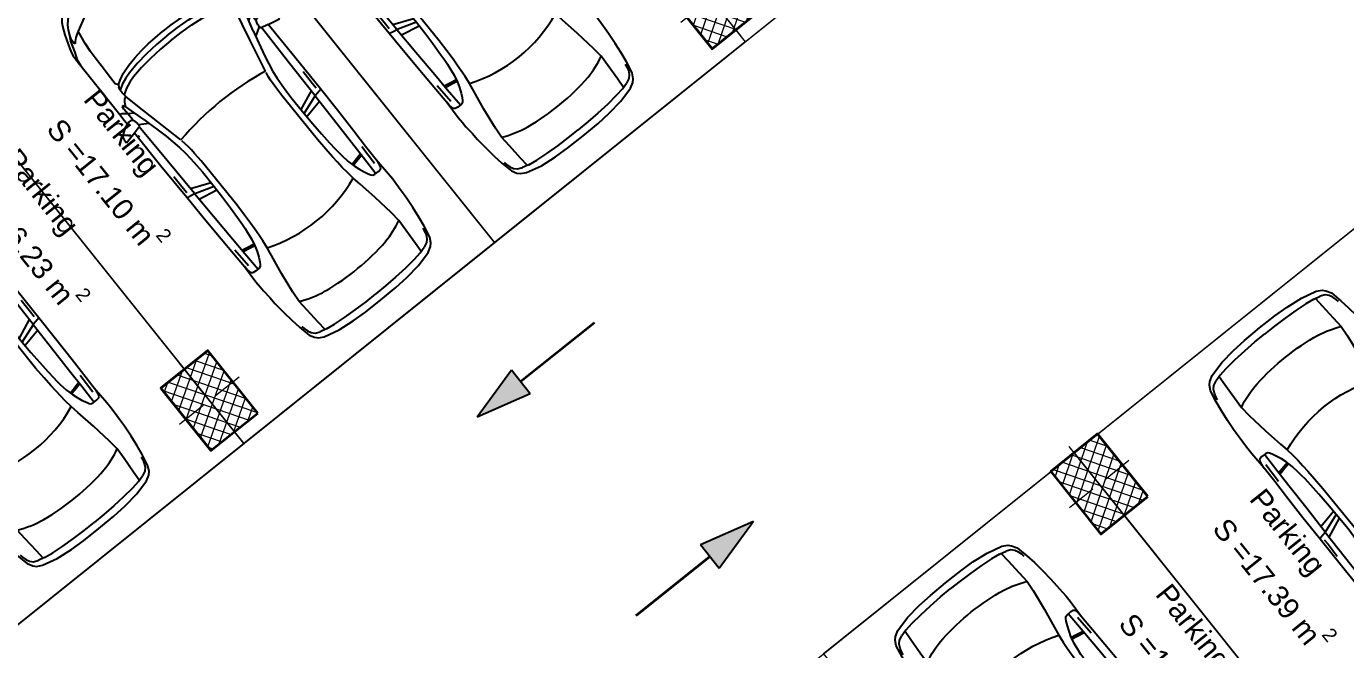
# Model space of a CAD drawing. Header units: metres. Extents: x 7511783 to 7512372, y 4692307 to 4692611.
# Drawn here: x 7511972.8 to 7511985.97, y 4692535.92 to 4692542.14 of the extents above; entities that cross this region are included whole.
import ezdxf

# ---------------------------------------------------------------- set-up
doc = ezdxf.new("R2010")
doc.units = ezdxf.units.M
doc.layers.get('0').update_dxf_attribs({"lineweight": 0})
for name, color, linetype, lineweight in [('A - Fill Zone_Pen_No__1', 7, 'Continuous', 0), ('A - Shtyllat', 7, 'Continuous', 0), ('A - Shtyllat_Pen_No__1', 7, 'Continuous', 0), ('A - Shtyllat_Pen_No__7', 7, 'Continuous', 0), ('A -Polyline', 7, 'Continuous', 0), ('A -Polyline_Pen_No__1', 7, 'Continuous', 0), ('Interior - Furniture _Pen_No__42', 8, 'Continuous', 0)]:
    doc.layers.add(name, color=color, linetype=linetype, lineweight=lineweight)
doc.layers.add('A -Polyline_Pen_No__48', color=7, linetype='Continuous', lineweight=0, true_color=0xa80f02)
doc.layers.add('A -Polyline_Pen_No__8', color=7, linetype='Continuous', lineweight=0, true_color=0xa80f02)
doc.styles.add('GENERATED_STYLE_1', font='arial.ttf')
pattern_1 = [(44.99999999999999, (0, 0), (-68.94290863686237, 68.94290863686243), []), (135.0000000000002, (0, 0), (68.94290863686219, 68.94290863686261), [])]

# ---------------------------------------------------------------- blocks, each defined once
blk = doc.blocks.new('Column_151', base_point=(47521.50363985638, -60750.55505320074))
at = {"layer": 'A - Shtyllat', "linetype": 'Continuous', "lineweight": 0, "true_color": 0x000000}
h = blk.add_hatch(dxfattribs=at)
h.set_pattern_fill('CONCRETE_BLOCK', color=18, style=0, pattern_type=2)
h.set_pattern_definition(pattern_1)
h.paths.add_polyline_path([(47901.80723552576, -61075.16123786293), (47726.64057034465, -60294.57386965273), (47141.200044187, -60425.94886853855), (47316.36670936811, -61206.53623674876)])
at = {"layer": 'A - Shtyllat_Pen_No__1', "color": 7, "linetype": 'Continuous', "lineweight": 13}
for p, q in [((47503.98697333827, -60672.49631637972), (47416.40364074771, -60282.20263227462)), ((47599.5623766774, -60733.03838668263), (47892.28263975622, -60667.35088723971)), ((47443.44490303536, -60768.07171971886), (47150.72463995653, -60833.75921916177)), ((47539.02030637449, -60828.61379002177), (47626.60363896505, -61218.90747412686))]:
    blk.add_line(p, q, dxfattribs=at)
blk.add_point((47521.50363985638, -60750.55505320074), dxfattribs=at)
at = {"layer": 'A - Shtyllat_Pen_No__7', "color": 7, "linetype": 'Continuous', "lineweight": 35, "flags": 128}
blk.add_lwpolyline([(47901.80723552576, -61075.16123786293), (47726.64057034465, -60294.57386965273), (47141.200044187, -60425.94886853855), (47316.36670936811, -61206.53623674876)], close=True, dxfattribs=at)
blk = doc.blocks.new('Column_154', base_point=(55135.23147582881, -65398.53391916794))
at = {"layer": 'A - Shtyllat', "linetype": 'Continuous', "lineweight": 0, "true_color": 0x000000}
h = blk.add_hatch(dxfattribs=at)
h.set_pattern_fill('CONCRETE_BLOCK', color=18, style=0, pattern_type=2)
h.set_pattern_definition(pattern_1)
h.paths.add_polyline_path([(55515.53507149819, -65723.14010383013), (55340.36840631708, -64942.55273561992), (54754.92788015943, -65073.92773450576), (54930.09454534054, -65854.51510271596)])
at = {"layer": 'A - Shtyllat_Pen_No__1', "color": 7, "linetype": 'Continuous', "lineweight": 13}
for p, q in [((55117.7148093107, -65320.47518234693), (55030.13147672014, -64930.18149824182)), ((55057.17273900779, -65416.05058568605), (54764.45247592896, -65481.73808512896)), ((55213.29021264983, -65381.01725264984), (55506.01047572866, -65315.32975320693)), ((55152.74814234692, -65476.59265598896), (55240.33147493748, -65866.88634009408))]:
    blk.add_line(p, q, dxfattribs=at)
blk.add_point((55135.23147582881, -65398.53391916794), dxfattribs=at)
at = {"layer": 'A - Shtyllat_Pen_No__7', "color": 7, "linetype": 'Continuous', "lineweight": 35, "flags": 128}
blk.add_lwpolyline([(55515.53507149819, -65723.14010383013), (55340.36840631708, -64942.55273561992), (54754.92788015943, -65073.92773450576), (54930.09454534054, -65854.51510271596)], close=True, dxfattribs=at)
blk = doc.blocks.new('Column_155', base_point=(53777.19034795381, -59346.75603761099))
at = {"layer": 'A - Shtyllat', "linetype": 'Continuous', "lineweight": 0, "true_color": 0x000000}
h = blk.add_hatch(dxfattribs=at)
h.set_pattern_fill('CONCRETE_BLOCK', color=18, style=0, pattern_type=2)
h.set_pattern_definition(pattern_1)
h.paths.add_polyline_path([(54157.49394362319, -59671.36222227317), (53982.32727844208, -58890.77485406297), (53396.88675228442, -59022.1498529488), (53572.05341746553, -59802.737221159)])
at = {"layer": 'A - Shtyllat_Pen_No__1', "color": 7, "linetype": 'Continuous', "lineweight": 13}
for p, q in [((53759.67368143569, -59268.69730078997), (53672.09034884514, -58878.40361668487)), ((53699.13161113278, -59364.2727041291), (53406.41134805396, -59429.96020357202)), ((53855.24908477483, -59329.23937109287), (54147.96934785365, -59263.55187164996)), ((53794.70701447192, -59424.81477443201), (53882.29034706247, -59815.10845853711))]:
    blk.add_line(p, q, dxfattribs=at)
blk.add_point((53777.19034795381, -59346.75603761099), dxfattribs=at)
at = {"layer": 'A - Shtyllat_Pen_No__7', "color": 7, "linetype": 'Continuous', "lineweight": 35, "flags": 128}
blk.add_lwpolyline([(54157.49394362319, -59671.36222227317), (53982.32727844208, -58890.77485406297), (53396.88675228442, -59022.1498529488), (53572.05341746553, -59802.737221159)], close=True, dxfattribs=at)
blk = doc.blocks.new('Car 05 22')
at = {"layer": 'Interior - Furniture _Pen_No__42', "color": 8, "linetype": 'Continuous', "lineweight": 25}
for p, q in [((1961.117547741, 983.2211582230001), (1928.938242309, 983.2211582230001)), ((1928.938242309, 983.2211582230001), (1957.843908175, 858.0544967500001)), ((1996.903176747, 974.9060932166), (1961.117547741, 983.2211582230001)), ((2026.89661068, 945.007687052), (1996.903176747, 974.9060932166)), ((2054.5732194, 897.577022836), (2026.89661068, 945.007687052)), ((-585.227090103, 801.027979058), (-706.3378894982, 775.7872218095)), ((-483.1389679684001, 817.2581826864), (-585.227090103, 801.027979058)), ((-372.3345973750002, 830.2299334650002), (-483.1389679684001, 817.2581826864)), ((-251.752794228, 841.0437339470001), (-372.3345973750002, 830.2299334650002)), ((-168.2198443133, 844.6061713611999), (-251.752794228, 841.0437339470001)), ((-78.35772569479998, 850.6357850930001), (-168.2198443133, 844.6061713611999)), ((-24.036324899, 852.2918850640001), (-78.35772569479998, 850.6357850930001)), ((40.3182760438, 852.333685063), (-24.036324899, 852.2918850640001)), ((230.8030912739, 845.5192631063), (40.3182760438, 852.333685063)), ((124.560977278, 791.396786131), (129.0398444, 820.468777931)), ((125.693926866, 743.8968737240001), (124.560977278, 791.396786131)), ((129.0398444, 820.468777931), (138.8862428820001, 832.3883788069999)), ((138.8862428820001, 832.3883788069999), (165.168377873, 840.2758852750001)), ((165.168377873, 840.2758852750001), (194.733578306, 844.324685204)), ((194.733578306, 844.324685204), (230.803091274, 845.519263106)), ((210.873013229, 809.231738788), (418.0703055720001, 816.1926024380002)), ((400.0158099590001, 847.5968063790001), (230.8030912739, 845.5192631063)), ((590.7241636140001, 851.6786068920002), (400.0158099590001, 847.5968063790001)), ((856.5325990199999, 856.1697074550001), (590.7241636140001, 851.6786068920002)), ((1129.8609284, 858.5331077519999), (856.5325990199999, 856.1697074550001)), ((1115.14443198, 808.9482015290001), (1108.59023357, 773.98329714)), ((1119.51383092, 833.267204581), (1115.14443198, 808.9482015290001)), ((1120.16623076, 836.3248049650001), (1119.51383092, 833.267204581)), ((1120.69723063, 838.160005195), (1120.16623076, 836.3248049650001)), ((1129.8609284, 858.5331077519999), (1120.69723063, 838.160005195)), ((1536.1071561, 860.3802508980001), (1129.8609284, 858.5331077519999)), ((1162.63563846, 830.4777734580001), (1220.13025657, 829.0713745190002)), ((1220.13025657, 829.0713745190002), (1369.65750367, 831.4890726950001)), ((1957.843908175, 858.0544967500001), (1536.1071561, 860.3802508980001)), ((1957.84390817, 858.0544967500001), (1977.22141076, 777.427813481)), ((2044.48611622, 783.069509224), (2063.35562216, 792.2740022800001)), ((2067.91700908, 857.6794056350002), (2054.5732194, 897.577022836)), ((2063.35562216, 792.2740022800001), (2070.42572439, 799.8521965630001)), ((2068.68333559, 787.696981005), (2065.39356605, 794.4584027669999)), ((2119.91703998, 857.4374531180001), (2067.91700908, 857.6794056350002)), ((2075.28112592, 835.6608695470001), (2067.91700908, 857.6794056350002)), ((2068.68333559, 787.696981005), (2148.02030692, 790.4828861469999)), ((2070.42572439, 799.8521965630001), (2075.2191259, 809.398389361)), ((2075.2191259, 809.398389361), (2075.28112592, 835.6608695470001)), ((2106.51930118, 732.1586113790001), (2148.02030692, 790.4828861469999)), ((2193.165590015, 856.4504063259001), (2119.91703998, 857.4374531180001)), ((2148.02030692, 790.4828861469999), (2166.81146925, 813.8145374840001)), ((2148.02030692, 790.4828861469999), (2205.61920777, 792.204186117)), ((2166.81146925, 813.8145374840001), (2182.27381684, 834.0818412380002)), ((2182.27381684, 834.0818412380002), (2193.16559002, 856.4504063260001)), ((2808.01466132, 852.5547640039999), (2193.165590015, 856.4504063259001)), ((2205.61920777, 792.204186117), (2227.21980808, 791.0038861380001)), ((2227.21980808, 791.0038861380001), (2232.61990816, 790.0299861550001)), ((2232.61990816, 790.0299861550001), (2237.93539134, 787.287122525)), ((2855.7113639, 852.6327640009999), (2808.01466132, 852.5547640039999)), ((2808.01466132, 852.5547640039999), (2876.86636504, 843.3172643940001)), ((2891.44016583, 852.528764005), (2855.7113639, 852.6327640009999)), ((2876.86636504, 843.3172643940001), (2954.16376923, 813.731165643)), ((2922.51356751, 852.0343640259999), (2891.44016583, 852.528764005)), ((2904.11849592, 832.8863289209999), (2905.06820589, 832.837990116)), ((2945.17226874, 849.4061641369999), (2922.51356751, 852.0343640259999)), ((2989.61447115, 839.6482645490003), (2945.17226874, 849.4061641369999)), ((2954.16376923, 813.731165643), (3075.78877375, 774.6896785450001)), ((3013.55027244, 833.064864827), (2989.61447115, 839.6482645490003)), ((3154.26138006, 782.5577669589999), (3013.55027244, 833.064864827)), ((-815.0478655078001, 667.7598955197003), (-855.0523550635, 511.0116477078998)), ((-784.8200333720001, 721.8124613509999), (-815.0478655078001, 667.7598955197003)), ((-757.6903274910002, 747.022066986), (-784.8200333720001, 721.8124613509999)), ((-768.27197925, 602.2788720830002), (-750.5770825730001, 669.7773949330001)), ((-706.3378894982, 775.7872218095), (-757.6903274910002, 747.022066986)), ((-729.425104913, 716.3992494200002), (-750.5770825730001, 669.7773949330001)), ((-701.0941271610001, 743.2591195180001), (-729.425104913, 716.3992494200002)), ((-664.8727541800001, 760.961322365), (-701.0941271610001, 743.2591195180001)), ((-626.571782751, 772.4860242179999), (-664.8727541800001, 760.961322365)), ((-594.8871138119998, 778.489558035), (-626.571782751, 772.4860242179999)), ((327.3887276080001, 761.9208956260001), (125.394377448, 756.455747737)), ((132.4291391170001, 722.8048827370001), (125.693926866, 743.8968737240001)), ((146.670770152, 710.6062742990001), (132.4291391170001, 722.8048827370001)), ((171.252864179, 696.6287725440002), (146.670770152, 710.6062742990001)), ((212.566754139, 676.5412700230003), (171.252864179, 696.6287725440002)), ((266.3151410770001, 654.566867265), (212.566754139, 676.5412700230003)), ((521.950780327, 764.672895972), (327.3887276080001, 761.9208956260001)), ((339.1227247570001, 683.1192857359999), (329.5580559370001, 633.867334886)), ((355.2943663540001, 762.315609428), (339.1227247570001, 683.1192857359999)), ((357.2289958010001, 683.375391506), (346.76505809, 629.492778784)), ((373.4006373970001, 762.571715197), (357.2289958010001, 683.375391506)), ((813.6270094460001, 769.327996556), (521.950780327, 764.672895972)), ((1108.59023357, 773.98329714), (813.6270094460001, 769.327996556)), ((1036.25651944, 772.8416796290002), (996.5002997029999, 578.7916468290002)), ((1041.96657906, 578.0240872360001), (1107.56627095, 773.967136299)), ((1173.32542975, 774.8950612010001), (1090.33970038, 577.8925306800002)), ((1108.59023357, 773.98329714), (1537.61805657, 780.0259473990001)), ((1537.61805657, 780.0256115210001), (1974.99295641, 786.0764425990001)), ((2000.39650233, 701.5917706940002), (1730.35620914, 633.8338533080002)), ((1939.15395607, 686.22492547), (1995.917261, 777.427813481)), ((1952.84760406, 621.338789111), (2122.04550654, 659.9572884350001)), ((1977.22141076, 777.427813481), (2019.59119012, 777.427813481)), ((2000.39650233, 701.5917706940002), (2213.53100788, 762.9814866290001)), ((2019.59119012, 777.427813481), (2044.48611622, 783.069509224)), ((2122.04550654, 659.9572884350001), (2293.79610906, 697.650987774)), ((2226.59190807, 769.8777067159999), (2213.53100788, 762.9814866290001)), ((2213.53100788, 762.9814866290001), (2238.34670825, 752.240186817)), ((2234.36910819, 773.9630864369999), (2226.59190807, 769.8828865080001)), ((2238.46067648, 776.864360243), (2234.36910819, 773.9630864369999)), ((2240.81890828, 784.0391862600001), (2237.93539134, 787.287122525)), ((2238.34670825, 752.240186817), (2258.53170854, 739.7174870370001)), ((2238.46067648, 776.864360243), (2240.85090828, 780.520986322)), ((2240.85090828, 780.520986322), (2240.81890828, 784.0391862600001)), ((2258.53170854, 739.7174870370001), (2269.0398087, 731.086787188)), ((2269.0398087, 731.086787188), (2278.83550884, 721.9650873480001)), ((2278.83550884, 721.9650873480001), (2293.79610906, 697.650987774)), ((2293.79610906, 697.650987774), (2317.1870094, 700.7385877199999)), ((2293.79610906, 697.6386630720001), (2293.79610906, 697.650987774)), ((2317.1870094, 700.7385877199999), (2345.74280982, 702.7498876850002)), ((2355.13419975, 639.912801441), (2317.1870094, 700.7385877199999)), ((2345.74280982, 702.7498876850002), (2378.92931031, 702.0184876970001)), ((2410.10490185, 649.1086815510001), (2378.92931031, 702.0184876970001)), ((2378.92931031, 702.0184876970001), (2410.57231077, 694.202887834)), ((2410.57231077, 694.202887834), (2410.58631694, 694.1782473540002)), ((2428.73881104, 681.706188053), (2410.57231077, 694.202887834)), ((2428.73881104, 681.706188053), (2457.25830016, 700.0355353230001)), ((2428.77597173, 681.7007453250001), (2428.73881104, 681.706188053)), ((2428.77597173, 681.7007453250001), (2456.66545813, 639.8418234830003)), ((2457.25830016, 700.0355353230001), (2535.4819126, 697.9905877680001)), ((2535.4226126, 697.9916562040003), (2673.21491462, 695.5089878119999)), ((2535.46586986, 697.9894090810001), (2535.4819126, 697.988971943)), ((2673.21491462, 695.5089878119999), (2787.200816290001, 691.4809878819999)), ((2787.200816290001, 691.4809878819999), (2868.41581748, 687.223087957)), ((2868.39588233, 687.2248867100001), (2959.72331881, 678.984388101)), ((2959.72331881, 678.984388101), (2868.41581748, 687.1969879569999)), ((2959.72331881, 678.984388101), (3047.2313201, 666.2002883250001)), ((3022.47491973, 758.305686711), (3023.66221975, 762.4851866380001)), ((3024.49924208, 753.7186598590001), (3022.47491973, 758.305686711)), ((3023.66221975, 762.4851866380001), (3034.64521991, 765.0503865930001)), ((3037.91041996, 743.452886971), (3024.49924208, 753.7186598590001)), ((3034.64521991, 765.0503865930001), (3046.93432009, 763.817386614)), ((3050.61522015, 730.6688871950001), (3037.91041996, 743.452886971)), ((3046.93432009, 763.817386614), (3060.9451203, 762.9292866300001)), ((3047.20992906, 666.2041971140002), (3100.00912087, 656.556188494)), ((3064.50712035, 714.6457874760001), (3050.61522015, 730.6688871950001)), ((3060.9451203, 762.9292866300001), (3089.85712072, 757.3861867269999)), ((3076.97452053, 697.807687771), (3064.50712035, 714.6457874760001)), ((3100.48402088, 763.1120866269999), (3075.78877375, 774.6896785450001)), ((3100.00912087, 656.556188494), (3076.97452053, 697.807687771)), ((3089.85712072, 757.3861867269999), (3108.43932099, 751.4304868319999)), ((3114.13862108, 753.311186799), (3100.48402088, 763.1120866269999)), ((3108.43932099, 751.4304868319999), (3122.8656212, 746.435986919)), ((3122.8656212, 746.435986919), (3114.13862108, 753.311186799)), ((3170.0706946, 726.5554905960001), (3122.8656212, 746.435986919)), ((3235.883818752, 747.6101556219), (3154.26138006, 782.5577669589999)), ((3211.69204952, 701.0151137130001), (3170.0706946, 726.5554905960001)), ((3254.25934432, 663.1775183300001), (3211.69204952, 701.0151137130001)), ((3269.07948628, 728.3294692490001), (3235.883818752, 747.6101556219)), ((3301.86726379, 602.8090087200001), (3254.25934432, 663.1775183300001)), ((3298.56678787, 705.6390702070001), (3269.07948628, 728.3294692490001)), ((3337.33388997, 663.380671991), (3298.56678787, 705.6390702070001)), ((3374.49419199, 603.583974516), (3337.33388997, 663.380671991)), ((-768.27197925, 602.2788720830002), (-782.764796709, 510.0106247469999)), ((-764.3441764490001, 617.261773195), (-665.7281459970001, 623.9546285630003)), ((-665.7281459970001, 623.9546285630003), (-500.877431885, 634.180288886)), ((-500.877431885, 634.180288886), (-383.0238853850001, 641.9613403830001)), ((-383.0238853850001, 641.9613403830001), (-274.2208861730001, 631.3184000780001)), ((-274.2208861730001, 631.3184000780001), (-56.40485420300001, 600.536895199)), ((-56.40485420300001, 600.536895199), (145.941775497, 566.5900898169999)), ((145.941775497, 566.5900898169999), (233.261172115, 552.312592089)), ((233.261172115, 552.312592089), (315.3092800730001, 541.359190513)), ((319.490328155, 636.426864989), (266.3151410770001, 654.566867265)), ((315.2936019620001, 541.3606176840001), (384.2945810830001, 535.0794906230002)), ((392.7088835140001, 617.8124267930001), (319.490328155, 636.426864989)), ((384.2815104790001, 535.0803623180001), (454.174320738, 530.4191213629999)), ((474.8166917820001, 607.105387857), (392.7088835140001, 617.8124267930001)), ((454.170282107, 530.4193907049998), (526.242583163, 526.2868907769998)), ((521.3449804749999, 601.6186871690002), (474.8166917820001, 607.105387857)), ((569.993568652, 596.838186569), (521.3449804749999, 601.6186871690002)), ((652.59274858, 590.9845858339999), (569.993568652, 596.838186569)), ((772.8388193580001, 584.9903850819999), (652.59274858, 590.9845858339999)), ((907.266686691, 580.298084493), (772.8388193580001, 584.9903850819999)), ((1041.96657906, 578.0240872360001), (907.266686691, 580.298084493)), ((1227.79815085, 577.518695794), (1041.96657906, 578.0240872360001)), ((1316.09897866, 580.475793563), (1227.79815085, 577.518695794)), ((1403.02450604, 584.4121905939999), (1316.09897866, 580.475793563)), ((1483.8761315, 590.1361862749999), (1403.02450604, 584.4121905939999)), ((1466.62639694, 524.029990817), (1510.87647584, 527.594696836)), ((1562.00595611, 600.5964783840001), (1483.8761315, 590.1361862749999)), ((1510.85529759, 527.5929907539999), (1554.25309822, 533.0576906580002)), ((1554.25309822, 533.0576906580002), (1596.82961355, 540.969674969)), ((1730.35620914, 633.8338533080002), (1562.00595611, 600.5964783840001)), ((1597.28918852, 541.1774857889999), (1596.65116701, 540.8889849259999)), ((1610.72419049, 544.0665862469999), (1779.61280153, 581.7538898049999)), ((1779.61280153, 581.7538898049999), (1952.84760406, 621.338789111)), ((2379.77420337, 575.387091212), (2355.13301598, 639.9159014410001)), ((2397.33410595, 514.2584815219999), (2379.77250853, 575.3929912130001)), ((2436.02871163, 583.2244924540001), (2410.10490185, 649.1086815510001)), ((2453.63941421, 521.616582688), (2436.02871163, 583.2244924540001)), ((2456.66545813, 639.8418234830003), (2487.23639187, 574.2621729599999)), ((2487.23639187, 574.2621729599999), (2491.79934275, 562.0052962960002)), ((2491.79994982, 562.0052962960002), (2517.90263133, 477.034766618)), ((3152.92075342, 553.873393456), (3100.00912087, 656.556188494)), ((3189.62073735, 475.569766106), (3152.92075342, 553.873393456)), ((3301.86726379, 602.8090087200001), (3346.01551313, 501.42179807)), ((3418.40079436, 512.743978351), (3374.49419199, 603.583974516)), ((-855.0523550635, 511.0116477078998), (-874.6778528530002, 344.9579771100001)), ((-782.7621654889999, 510.0273763590001), (-794.5333543099999, 390.6265818930001)), ((526.2331313149999, 526.287307384), (627.7018846490002, 521.814890855)), ((627.6985462070002, 521.8149872519999), (756.75876515, 518.0884218199999)), ((756.75876515, 518.0884218199999), (1322.62824821, 518.052230308)), ((1322.62824821, 518.052230308), (1420.49779626, 521.6528908580001)), ((1420.49066257, 521.652523245), (1466.64156934, 524.030772681)), ((2419.31580918, 395.73626267), (2397.33316008, 514.2635815229999)), ((2433.73206705, 266.091642182), (2419.31580918, 395.73626267)), ((2477.61661773, 401.0764635800001), (2453.63941421, 521.616582688)), ((2493.88922012, 269.050242651), (2477.61661773, 401.0764635800001)), ((2517.90263133, 477.034766618), (2537.54372273, 384.081034151)), ((3199.39883308, 466.7584630290001), (3189.62073735, 475.569766106)), ((3220.69886845, 454.3885401880001), (3199.39883308, 466.7584630290001)), ((3256.10680826, 439.241753418), (3220.67662376, 454.401458713)), ((3288.39019413, 425.101248479), (3256.10680826, 439.241753418)), ((3319.36158057, 408.4128426500001), (3288.39019413, 425.101248479)), ((3353.46269085, 384.251283776), (3319.36158057, 408.4128426500001)), ((3346.01551313, 501.42179807), (3374.29746586, 419.557472908)), ((3391.09039087, 344.247647689), (3374.29746586, 419.557472908)), ((3457.47689648, 393.098483403), (3418.40079436, 512.743978351)), ((-874.6778528530002, 344.9579771100001), (-882.9440546450002, 194.680643518)), ((-794.5333543099999, 390.6265818930001), (-802.432846809, 258.715288008)), ((2441.61713002, 131.955220918), (2433.73181129, 266.093942182)), ((2503.10292147, 133.173421111), (2493.88922012, 269.050242651)), ((2537.54372273, 384.081034151), (2551.45611664, 285.6281997640001)), ((2551.45611664, 285.6281997640001), (2559.71041303, 193.693567653)), ((3321.23357975, 370.497229407), (3320.99727986, 362.132926485)), ((3320.99727986, 362.132926485), (3338.31527228, 276.8564967000001)), ((3324.65427826, 377.297531782), (3321.23357975, 370.497229407)), ((3328.30797666, 379.591332583), (3324.65427826, 377.297531782)), ((3338.46837221, 379.452332535), (3328.30797666, 379.591332583)), ((3338.31527228, 276.8564967000001), (3351.88296634, 172.661960307)), ((3363.6407612, 357.8117249760001), (3338.46837221, 379.452332535)), ((3377.18239213, 359.973484801), (3353.46269085, 384.251283776)), ((3396.66521323, 315.8049103040001), (3363.6407612, 357.8117249760001)), ((3391.09039087, 344.247647689), (3377.18239213, 359.973484801)), ((3408.0703938, 289.3779877820002), (3396.66521323, 315.8049103040001)), ((3408.0703938, 289.3779877820002), (3413.77629411, 267.259988716)), ((3413.77548775, 267.2641933500001), (3418.45445829, 242.866384828)), ((3468.34279707, 330.9338860280001), (3457.47689648, 393.098483403)), ((3474.4914974, 263.721088865), (3468.34279707, 330.9338860280001)), ((3478.33319761, 199.9171915590001), (3474.4914974, 263.721088865)), ((-882.9440546450002, 194.680643518), (-885.376707689, 0)), ((-802.432846809, 258.715288008), (-806.813142649, 124.936494209)), ((2444.0197128, -0.02730000432770001), (2441.61701245, 131.957220918)), ((2506.01959488, -3.859767548100002e-13), (2503.10292147, 133.173421111)), ((2559.71041303, 193.693567653), (2564.38081099, 101.185635342)), ((3351.88296634, 172.661960307), (3358.34376351, 75.87012649980001)), ((3418.45219437, 242.878189745), (3424.04489467, 200.723791525)), ((3424.04489467, 200.723791525), (3427.72848251, 152.023715234)), ((3432.36383112, 39.98011396419999), (3427.72848251, 152.023715234)), ((3479.35651311, 164.9481933352), (3478.33319761, 199.9171915590001)), ((3489.51959821, 164.9481933352), (3479.35651311, 164.9481933352)), ((3489.51959821, -164.9481933352), (3489.51959821, 164.9481933352)), ((-885.376707689, 0), (-882.9440546450002, -194.680643518)), ((-806.813142649, 124.936494209), (-808.0470753050001, 0)), ((-806.813142649, -124.936494209), (-808.0470753050001, 1.476718538480001e-13)), ((2444.0197128, 0.02730000432710001), (2441.61701245, -131.957220918)), ((2564.38081099, 101.185635342), (2566.01761027, -0.006100002130650002)), ((2564.38081099, -101.185635342), (2566.01761027, 0.006100002129970001)), ((3353.95786543, 27.8932505984), (3358.34376351, 75.87012649980001)), ((3353.95786543, 27.8932505984), (3353.95786543, -0.7649002671629999)), ((3353.95786543, -27.8932505984), (3353.95786543, 0.7649002671619999)), ((3370.89075802, 11.7411041009), (3370.32315827, -0.7649002671629999)), ((3370.89075802, -11.7411041009), (3370.32315827, 0.7649002671619999)), ((3372.49235732, 23.6550082622), (3370.89075802, 11.7411041009)), ((3376.26728506, 38.993950924), (3372.49235732, 23.6550082622)), ((3381.98685317, 46.5714162664), (3376.26728506, 38.993950924)), ((3386.21005132, 48.3522168884), (3381.98685317, 46.5714162664)), ((3386.21005132, 48.3522168884), (3394.28954778, 48.3522168884)), ((3398.51284593, 46.5714162664), (3394.28954778, 48.3522168884)), ((3404.23226311, 38.99375151340001), (3398.51284593, 46.5714162664)), ((3404.23226311, 38.99375151340001), (3408.00714178, 23.6550082622)), ((3408.00714178, 23.6550082622), (3409.76654101, 8.055102813469999)), ((3409.76654101, 8.055102813469999), (3409.76654101, -4.961309141290002e-13)), ((3431.76949509, 57.3729975776), (3431.76949509, 56.7710829698)), ((3432.04453126, -0.0109000038072), (3432.36383112, 39.98011396419999)), ((3432.04453126, 0.0109000038063), (3432.36383112, -39.98011396419999)), ((-802.432846809, -258.715288008), (-806.813142649, -124.936494209)), ((2506.01959488, -2.780368116010001e-13), (2503.10292147, -133.173421111)), ((2559.71041303, -193.693567653), (2564.38081099, -101.185635342)), ((3351.88296634, -172.661960307), (3358.34376351, -75.87012649980001)), ((3353.95786543, -27.8932505984), (3358.34376351, -75.87012649980001)), ((3372.49235732, -23.6550082622), (3370.89075802, -11.7411041009)), ((3376.26728506, -38.993950924), (3372.49235732, -23.6550082622)), ((3381.98685317, -46.5714162664), (3376.26728506, -38.993950924)), ((3386.21005132, -48.3522168884), (3381.98685317, -46.5714162664)), ((3386.21005132, -48.3522168884), (3394.28954778, -48.3522168884)), ((3398.51284593, -46.5714162664), (3394.28954778, -48.3522168884)), ((3404.23226311, -38.99375151340001), (3398.51284593, -46.5714162664)), ((3404.23226311, -38.99375151340001), (3408.00714178, -23.6550082622)), ((3408.00714178, -23.6550082622), (3409.76654101, -8.055102813469999)), ((3409.76654101, -8.055102813469999), (3409.76654101, -3.892295027780001e-13)), ((3432.36383112, -39.98011396419999), (3427.72848251, -152.023715234)), ((3431.76949509, -57.3729975776), (3431.76949509, -56.7710829698)), ((-882.9440546450002, -194.680643518), (-874.6778528530002, -344.9579771100001)), ((-794.5333543099999, -390.6265818930001), (-802.432846809, -258.715288008)), ((2441.61713002, -131.955220918), (2433.73181129, -266.093942182)), ((2503.10292147, -133.173421111), (2493.88922012, -269.050242651)), ((2551.45611664, -285.6281997640001), (2559.71041303, -193.693567653)), ((3338.31527228, -276.8564967000001), (3351.88296634, -172.661960307)), ((3413.77548775, -267.2641933500001), (3418.45445829, -242.866384828)), ((3418.45219437, -242.878189745), (3424.04489467, -200.723791525)), ((3424.04489467, -200.723791525), (3427.72848251, -152.023715234)), ((3474.4914974, -263.721088865), (3478.33319761, -199.9171915590001)), ((3478.33319761, -199.9171915590001), (3479.35651311, -164.9481933352)), ((3479.35651311, -164.9481933352), (3489.51959821, -164.9481933352)), ((-874.6778528530002, -344.9579771100001), (-855.0523550635, -511.0116477078998)), ((-782.7621654889999, -510.0273763590001), (-794.5333543099999, -390.6265818930001)), ((2433.73206705, -266.091642182), (2419.31580918, -395.73626267)), ((2493.88922012, -269.050242651), (2477.61661773, -401.0764635800001)), ((2517.90263133, -477.034766618), (2537.54372273, -384.081034151)), ((2537.54372273, -384.081034151), (2551.45611664, -285.6281997640001)), ((3353.46269085, -384.251283776), (3319.36158057, -408.4128426500001)), ((3320.99727986, -362.132926485), (3338.31527228, -276.8564967000001)), ((3321.23357975, -370.497229407), (3320.99727986, -362.132926485)), ((3324.65427826, -377.297531782), (3321.23357975, -370.497229407)), ((3328.30797666, -379.591332583), (3324.65427826, -377.297531782)), ((3338.46837221, -379.452332535), (3328.30797666, -379.591332583)), ((3363.6407612, -357.8117249760001), (3338.46837221, -379.452332535)), ((3377.18239213, -359.973484801), (3353.46269085, -384.251283776)), ((3396.66521323, -315.8049103040001), (3363.6407612, -357.8117249760001)), ((3391.09039087, -344.247647689), (3374.29746586, -419.557472908)), ((3391.09039087, -344.247647689), (3377.18239213, -359.973484801)), ((3408.0703938, -289.3779877820002), (3396.66521323, -315.8049103040001)), ((3408.0703938, -289.3779877820002), (3413.77629411, -267.259988716)), ((3418.40079436, -512.743978351), (3457.47689648, -393.098483403)), ((3457.47689648, -393.098483403), (3468.34279707, -330.9338860280001)), ((3468.34279707, -330.9338860280001), (3474.4914974, -263.721088865)), ((-855.0523550635, -511.0116477078998), (-815.0478655078001, -667.7598955197003)), ((-768.27197925, -602.2788720830002), (-782.764796709, -510.0106247469999)), ((454.170282107, -530.4193907049998), (526.242583163, -526.2868907769998)), ((526.2331313149999, -526.287307384), (627.7018846490002, -521.814890855)), ((627.6985462070002, -521.8149872519999), (756.75876515, -518.0884218199999)), ((756.75876515, -518.0884218199999), (1322.62824821, -518.052230308)), ((1322.62824821, -518.052230308), (1420.49779626, -521.6528908580001)), ((1420.49066257, -521.652523245), (1466.64156934, -524.030772681)), ((1466.62639694, -524.029990817), (1510.87647584, -527.594696836)), ((2397.33410595, -514.2584815219999), (2379.77250853, -575.3929912130001)), ((2419.31580918, -395.73626267), (2397.33316008, -514.2635815229999)), ((2453.63941421, -521.616582688), (2436.02871163, -583.2244924540001)), ((2477.61661773, -401.0764635800001), (2453.63941421, -521.616582688)), ((2491.79994982, -562.0052962960002), (2517.90263133, -477.034766618)), ((3189.62073735, -475.569766106), (3152.92075342, -553.873393456)), ((3199.39883308, -466.7584630290001), (3189.62073735, -475.569766106)), ((3220.69886845, -454.3885401880001), (3199.39883308, -466.7584630290001)), ((3256.10680826, -439.241753418), (3220.67662376, -454.401458713)), ((3288.39019413, -425.101248479), (3256.10680826, -439.241753418)), ((3319.36158057, -408.4128426500001), (3288.39019413, -425.101248479)), ((3301.86726379, -602.8090087200001), (3346.01551313, -501.42179807)), ((3346.01551313, -501.42179807), (3374.29746586, -419.557472908)), ((3374.49419199, -603.583974516), (3418.40079436, -512.743978351)), ((-768.27197925, -602.2788720830002), (-750.5770825730001, -669.7773949330001)), ((-764.3441764490001, -617.261773195), (-665.7281459970001, -623.9546285630003)), ((-665.7281459970001, -623.9546285630003), (-500.877431885, -634.180288886)), ((-500.877431885, -634.180288886), (-383.0238853850001, -641.9613403830001)), ((-383.0238853850001, -641.9613403830001), (-274.2208861730001, -631.3184000780001)), ((-274.2208861730001, -631.3184000780001), (-56.40485420300001, -600.536895199)), ((-56.40485420300001, -600.536895199), (145.941775497, -566.5900898169999)), ((145.941775497, -566.5900898169999), (233.261172115, -552.312592089)), ((266.3151410770001, -654.566867265), (212.566754139, -676.5412700230003)), ((233.261172115, -552.312592089), (315.3092800730001, -541.359190513)), ((319.490328155, -636.426864989), (266.3151410770001, -654.566867265)), ((315.2936019620001, -541.3606176840001), (384.2945810830001, -535.0794906230002)), ((392.7088835140001, -617.8124267930001), (319.490328155, -636.426864989)), ((339.1227247570001, -683.1192857359999), (329.5580559370001, -633.867334886)), ((357.2289958010001, -683.375391506), (346.76505809, -629.492778784)), ((384.2815104790001, -535.0803623180001), (454.174320738, -530.4191213629999)), ((474.8166917820001, -607.105387857), (392.7088835140001, -617.8124267930001)), ((521.3449804749999, -601.6186871690002), (474.8166917820001, -607.105387857)), ((569.993568652, -596.838186569), (521.3449804749999, -601.6186871690002)), ((652.59274858, -590.9845858339999), (569.993568652, -596.838186569)), ((772.8388193580001, -584.9903850819999), (652.59274858, -590.9845858339999)), ((907.266686691, -580.298084493), (772.8388193580001, -584.9903850819999)), ((1041.96657906, -578.0240872360001), (907.266686691, -580.298084493)), ((1036.25651944, -772.8416796290002), (996.5002997029999, -578.7916468290002)), ((1227.79815085, -577.518695794), (1041.96657906, -578.0240872360001)), ((1041.96657906, -578.0240872360001), (1107.56627095, -773.967136299)), ((1173.32542975, -774.8950612010001), (1090.33970038, -577.8925306800002)), ((1316.09897866, -580.475793563), (1227.79815085, -577.518695794)), ((1403.02450604, -584.4121905939999), (1316.09897866, -580.475793563)), ((1483.8761315, -590.1361862749999), (1403.02450604, -584.4121905939999)), ((1562.00595611, -600.5964783840001), (1483.8761315, -590.1361862749999)), ((1510.85529759, -527.5929907539999), (1554.25309822, -533.0576906580002)), ((1554.25309822, -533.0576906580002), (1596.82961355, -540.969674969)), ((1730.35620914, -633.8338533080002), (1562.00595611, -600.5964783840001)), ((1597.28918852, -541.1774857889999), (1596.65116701, -540.8889849259999)), ((1610.72419049, -544.0665862469999), (1779.61280153, -581.7538898049999)), ((2000.39650233, -701.5917706940002), (1730.35620914, -633.8338533080002)), ((1779.61280153, -581.7538898049999), (1952.84760406, -621.338789111)), ((1952.84760406, -621.338789111), (2122.04550654, -659.9572884350001)), ((2355.13419975, -639.912801441), (2317.1870094, -700.7385877199999)), ((2379.77420337, -575.387091212), (2355.13301598, -639.9159014410001)), ((2410.10490185, -649.1086815510001), (2378.92931031, -702.0184876970001)), ((2436.02871163, -583.2244924540001), (2410.10490185, -649.1086815510001)), ((2428.77597173, -681.7007453250001), (2456.66545813, -639.8418234830003)), ((2456.66545813, -639.8418234830003), (2487.23639187, -574.2621729599999)), ((2487.23639187, -574.2621729599999), (2491.79934275, -562.0052962960002)), ((3047.20992906, -666.2041971140002), (3100.00912087, -656.556188494)), ((3100.00912087, -656.556188494), (3076.97452053, -697.807687771)), ((3152.92075342, -553.873393456), (3100.00912087, -656.556188494)), ((3301.86726379, -602.8090087200001), (3254.25934432, -663.1775183300001)), ((3337.33388997, -663.380671991), (3374.49419199, -603.583974516)), ((-815.0478655078001, -667.7598955197003), (-784.8200333720001, -721.8124613509999)), ((-784.8200333720001, -721.8124613509999), (-757.6903274910002, -747.022066986)), ((-757.6903274910002, -747.022066986), (-706.3378894982, -775.7872218095)), ((-729.425104913, -716.3992494200002), (-750.5770825730001, -669.7773949330001)), ((-701.0941271610001, -743.2591195180001), (-729.425104913, -716.3992494200002)), ((-706.3378894982, -775.7872218095), (-585.227090103, -801.027979058)), ((-664.8727541800001, -760.961322365), (-701.0941271610001, -743.2591195180001)), ((-626.571782751, -772.4860242179999), (-664.8727541800001, -760.961322365)), ((-594.8871138119998, -778.489558035), (-626.571782751, -772.4860242179999)), ((125.693926866, -743.8968737240001), (124.560977278, -791.396786131)), ((327.3887276080001, -761.9208956260001), (125.394377448, -756.455747737)), ((132.4291391170001, -722.8048827370001), (125.693926866, -743.8968737240001)), ((146.670770152, -710.6062742990001), (132.4291391170001, -722.8048827370001)), ((171.252864179, -696.6287725440002), (146.670770152, -710.6062742990001)), ((212.566754139, -676.5412700230003), (171.252864179, -696.6287725440002)), ((521.950780327, -764.672895972), (327.3887276080001, -761.9208956260001)), ((355.2943663540001, -762.315609428), (339.1227247570001, -683.1192857359999)), ((373.4006373970001, -762.571715197), (357.2289958010001, -683.375391506)), ((813.6270094460001, -769.327996556), (521.950780327, -764.672895972)), ((1108.59023357, -773.98329714), (813.6270094460001, -769.327996556)), ((1108.59023357, -773.98329714), (1537.61805657, -780.0259473990001)), ((1115.14443198, -808.9482015290001), (1108.59023357, -773.98329714)), ((1537.61805657, -780.0256115210001), (1974.99295641, -786.0764425990001)), ((1939.15395607, -686.22492547), (1995.917261, -777.427813481)), ((1957.84390817, -858.0544967500001), (1977.22141076, -777.427813481)), ((1977.22141076, -777.427813481), (2019.59119012, -777.427813481)), ((2000.39650233, -701.5917706940002), (2213.53100788, -762.9814866290001)), ((2019.59119012, -777.427813481), (2044.48611622, -783.069509224)), ((2044.48611622, -783.069509224), (2063.35562216, -792.2740022800001)), ((2068.68333559, -787.696981005), (2065.39356605, -794.4584027669999)), ((2068.68333559, -787.696981005), (2148.02030692, -790.4828861469999)), ((2106.51930118, -732.1586113790001), (2148.02030692, -790.4828861469999)), ((2122.04550654, -659.9572884350001), (2293.79610906, -697.650987774)), ((2213.53100788, -762.9814866290001), (2238.34670825, -752.240186817)), ((2226.59190807, -769.8777067159999), (2213.53100788, -762.9814866290001)), ((2234.36910819, -773.9630864369999), (2226.59190807, -769.8828865080001)), ((2232.61990816, -790.0299861550001), (2237.93539134, -787.287122525)), ((2238.46067648, -776.864360243), (2234.36910819, -773.9630864369999)), ((2240.81890828, -784.0391862600001), (2237.93539134, -787.287122525)), ((2238.34670825, -752.240186817), (2258.53170854, -739.7174870370001)), ((2238.46067648, -776.864360243), (2240.85090828, -780.520986322)), ((2240.85090828, -780.520986322), (2240.81890828, -784.0391862600001)), ((2258.53170854, -739.7174870370001), (2269.0398087, -731.086787188)), ((2269.0398087, -731.086787188), (2278.83550884, -721.9650873480001)), ((2278.83550884, -721.9650873480001), (2293.79610906, -697.650987774)), ((2293.79610906, -697.6386630720001), (2293.79610906, -697.650987774)), ((2293.79610906, -697.650987774), (2317.1870094, -700.7385877199999)), ((2317.1870094, -700.7385877199999), (2345.74280982, -702.7498876850002)), ((2345.74280982, -702.7498876850002), (2378.92931031, -702.0184876970001)), ((2378.92931031, -702.0184876970001), (2410.57231077, -694.202887834)), ((2428.73881104, -681.706188053), (2410.57231077, -694.202887834)), ((2410.57231077, -694.202887834), (2410.58631694, -694.1782473540002)), ((2428.77597173, -681.7007453250001), (2428.73881104, -681.706188053)), ((2428.73881104, -681.706188053), (2457.25830016, -700.0355353230001)), ((2457.25830016, -700.0355353230001), (2535.4819126, -697.9905877680001)), ((2535.4226126, -697.9916562040003), (2673.21491462, -695.5089878119999)), ((2535.46586986, -697.9894090810001), (2535.4819126, -697.988971943)), ((2673.21491462, -695.5089878119999), (2787.200816290001, -691.4809878819999)), ((2787.200816290001, -691.4809878819999), (2868.41581748, -687.223087957)), ((2868.39588233, -687.2248867100001), (2959.72331881, -678.984388101)), ((2959.72331881, -678.984388101), (2868.41581748, -687.1969879569999)), ((2954.16376923, -813.731165643), (3075.78877375, -774.6896785450001)), ((2959.72331881, -678.984388101), (3047.2313201, -666.2002883250001)), ((3013.55027244, -833.064864827), (3154.26138006, -782.5577669589999)), ((3024.49924208, -753.7186598590001), (3022.47491973, -758.305686711)), ((3022.47491973, -758.305686711), (3023.66221975, -762.4851866380001)), ((3023.66221975, -762.4851866380001), (3034.64521991, -765.0503865930001)), ((3037.91041996, -743.452886971), (3024.49924208, -753.7186598590001)), ((3034.64521991, -765.0503865930001), (3046.93432009, -763.817386614)), ((3050.61522015, -730.6688871950001), (3037.91041996, -743.452886971)), ((3046.93432009, -763.817386614), (3060.9451203, -762.9292866300001)), ((3064.50712035, -714.6457874760001), (3050.61522015, -730.6688871950001)), ((3060.9451203, -762.9292866300001), (3089.85712072, -757.3861867269999)), ((3076.97452053, -697.807687771), (3064.50712035, -714.6457874760001)), ((3100.48402088, -763.1120866269999), (3075.78877375, -774.6896785450001)), ((3089.85712072, -757.3861867269999), (3108.43932099, -751.4304868319999)), ((3114.13862108, -753.311186799), (3100.48402088, -763.1120866269999)), ((3108.43932099, -751.4304868319999), (3122.8656212, -746.435986919)), ((3122.8656212, -746.435986919), (3114.13862108, -753.311186799)), ((3170.0706946, -726.5554905960001), (3122.8656212, -746.435986919)), ((3154.26138006, -782.5577669589999), (3235.883818752, -747.6101556219)), ((3211.69204952, -701.0151137130001), (3170.0706946, -726.5554905960001)), ((3254.25934432, -663.1775183300001), (3211.69204952, -701.0151137130001)), ((3235.883818752, -747.6101556219), (3269.07948628, -728.3294692490001)), ((3269.07948628, -728.3294692490001), (3298.56678787, -705.6390702070001)), ((3298.56678787, -705.6390702070001), (3337.33388997, -663.380671991)), ((-585.227090103, -801.027979058), (-483.149337101, -817.2569687829999)), ((-483.149337101, -817.2569687829999), (-372.3345973750002, -830.2299334650002)), ((-372.3345973750002, -830.2299334650002), (-251.752794228, -841.0437339470001)), ((-251.752794228, -841.0437339470001), (-168.2198443133, -844.6061713611999)), ((-168.2198443133, -844.6061713611999), (-78.35772569479998, -850.6357850930001)), ((-78.35772569479998, -850.6357850930001), (-24.036324899, -852.2918850640001)), ((-24.036324899, -852.2918850640001), (40.3182760438, -852.333685063)), ((40.3182760438, -852.333685063), (230.8030912739, -845.5192631063)), ((124.560977278, -791.396786131), (129.0398444, -820.468777931)), ((129.0398444, -820.468777931), (138.8862428820001, -832.3883788069999)), ((138.8862428820001, -832.3883788069999), (165.168377873, -840.2758852750001)), ((165.168377873, -840.2758852750001), (194.733578306, -844.324685204)), ((194.733578306, -844.324685204), (230.803091274, -845.519263106)), ((210.873013229, -809.231738788), (418.0703055720001, -816.1926024380002)), ((230.8030912739, -845.5192631063), (400.0158099590001, -847.5968063790001)), ((400.0158099590001, -847.5968063790001), (590.7241636140001, -851.6786068920002)), ((590.7241636140001, -851.6786068920002), (856.5325990199999, -856.1697074550001)), ((856.5325990199999, -856.1697074550001), (1129.8609284, -858.5331077519999)), ((1119.51383092, -833.267204581), (1115.14443198, -808.9482015290001)), ((1120.16623076, -836.3248049650001), (1119.51383092, -833.267204581)), ((1120.69723063, -838.160005195), (1120.16623076, -836.3248049650001)), ((1129.8609284, -858.5331077519999), (1120.69723063, -838.160005195)), ((1129.8609284, -858.5331077519999), (1536.1071561, -860.3802508980001)), ((1162.63563846, -830.4777734580001), (1220.13025657, -829.0713745190002)), ((1220.13025657, -829.0713745190002), (1369.65750367, -831.4890726950001)), ((1536.1071561, -860.3802508980001), (1957.84390817, -858.0544967500001)), ((1957.84390817, -858.0544967500001), (1928.938242309, -983.2211582230001)), ((2026.89661068, -945.007687052), (2054.5732194, -897.577022836)), ((2054.5732194, -897.577022836), (2067.917009081, -857.6794056350002)), ((2063.35562216, -792.2740022800001), (2070.42572439, -799.8521965630001)), ((2075.28112592, -835.6608695470001), (2067.91700908, -857.6794056350002)), ((2067.917009081, -857.6794056350002), (2119.91703998, -857.4374531180001)), ((2070.42572439, -799.8521965630001), (2075.2191259, -809.398389361)), ((2075.2191259, -809.398389361), (2075.28112592, -835.6608695470001)), ((2119.91703998, -857.4374531180001), (2193.165590015, -856.4504063259001)), ((2148.02030692, -790.4828861469999), (2166.81146925, -813.8145374840001)), ((2148.02030692, -790.4828861469999), (2205.61920777, -792.204186117)), ((2166.81146925, -813.8145374840001), (2182.27381684, -834.0818412380002)), ((2182.27381684, -834.0818412380002), (2193.16559002, -856.4504063260001)), ((2193.165590015, -856.4504063259001), (2808.01466132, -852.5547640039999)), ((2205.61920777, -792.204186117), (2227.21980808, -791.0038861380001)), ((2227.21980808, -791.0038861380001), (2232.61990816, -790.0299861550001)), ((2808.01466132, -852.5547640039999), (2876.86636504, -843.3172643940001)), ((2808.01466132, -852.5547640039999), (2855.7113639, -852.6327640009999)), ((2855.7113639, -852.6327640009999), (2891.44016583, -852.528764005)), ((2876.86636504, -843.3172643940001), (2954.16376923, -813.731165643)), ((2891.44016583, -852.528764005), (2922.51356751, -852.0343640259999)), ((2922.51356751, -852.0343640259999), (2945.17226874, -849.4061641369999)), ((2945.17226874, -849.4061641369999), (2989.61447115, -839.6482645490003)), ((2989.61447115, -839.6482645490003), (3013.55027244, -833.064864827)), ((1928.938242309, -983.2211582230001), (1961.117547741, -983.2211582230001)), ((1961.117547741, -983.2211582230001), (1996.903176747, -974.9060932166)), ((1996.903176747, -974.9060932166), (2026.89661068, -945.007687052))]:
    blk.add_line(p, q, dxfattribs=at)
for centre, radius, start, end in [((492.8743121958001, 217.6762888661), 973.2499460396, 154.1544541405, 170.9117329646), ((1649.811844864, 0), 1520.416064058, 158.6992078, 201.3007921999999), ((-1245.217819199, 0), 2907.303426369, 349.2141992177, 10.78580078235001), ((1856.361619248, -1.736472437242), 2353.963924674, 170.8803955853, 189.9222862500999), ((492.8743121958001, -217.6762888661), 973.2499460396, 191.230533967, 205.8455458595)]:
    blk.add_arc(centre, radius, start, end, dxfattribs=at)
blk = doc.blocks.new('Polyline_45', base_point=(50408.36255027678, -64548.60924709833))
at = {"layer": 'A -Polyline_Pen_No__48', "linetype": 'Continuous', "lineweight": 25, "true_color": 0xa80f02}
blk.add_hatch(color=14, dxfattribs=at).paths.add_polyline_path([(51871.96927842973, -64220.19587144906), (51292.90259188448, -64196.40071249296), (51358.58526701433, -64489.12205812354)])
at = {"layer": 'A -Polyline_Pen_No__48', "color": 14, "linetype": 'Continuous', "lineweight": 25, "true_color": 0xa80f02}
for p, q in [((51871.96927842973, -64220.19587144906), (51292.90259188448, -64196.40071249296)), ((51358.58526701433, -64489.12205812354), (51292.90259188448, -64196.40071249296)), ((51871.96927842973, -64220.19587144906), (51358.58526701433, -64489.12205812354))]:
    blk.add_line(p, q, dxfattribs=at)
at = {"layer": 'A -Polyline_Pen_No__8', "color": 14, "linetype": 'Continuous', "lineweight": 35, "true_color": 0xa80f02, "flags": 128}
blk.add_lwpolyline([(50408.36255027678, -64548.60924709833), (51325.7439294494, -64342.76138530825)], dxfattribs=at)
blk = doc.blocks.new('Polyline_46', base_point=(51315.54641247108, -61740.44227217752))
at = {"layer": 'A -Polyline_Pen_No__48', "linetype": 'Continuous', "lineweight": 25, "true_color": 0xa80f02}
blk.add_hatch(color=14, dxfattribs=at).paths.add_polyline_path([(49851.9396843181, -62068.85564782681), (50431.00637086337, -62092.65080678291), (50365.3236957335, -61799.92946115231)])
at = {"layer": 'A -Polyline_Pen_No__48', "color": 14, "linetype": 'Continuous', "lineweight": 25, "true_color": 0xa80f02}
for p, q in [((49851.9396843181, -62068.85564782681), (50365.3236957335, -61799.92946115231)), ((50365.3236957335, -61799.92946115231), (50431.00637086337, -62092.65080678291)), ((49851.9396843181, -62068.85564782681), (50431.00637086337, -62092.65080678291))]:
    blk.add_line(p, q, dxfattribs=at)
at = {"layer": 'A -Polyline_Pen_No__8', "color": 14, "linetype": 'Continuous', "lineweight": 35, "true_color": 0xa80f02, "flags": 128}
blk.add_lwpolyline([(51315.54641247108, -61740.44227217752), (50398.16503329844, -61946.29013396762)], dxfattribs=at)

msp = doc.modelspace()

# ---------------------------------------------------------------- linework, layer by layer
for points in [[(7511979.435336452, 4692548.384403139), (7511976.639512866, 4692546.145069725), (7511979.972983316, 4692541.983208365), (7511982.769530721, 4692544.22312165), (7511979.435336452, 4692548.384403139)], [(7511974.13799611, 4692544.141463224), (7511976.639512907, 4692546.145069658), (7511979.9729833, 4692541.983208405), (7511977.471466525, 4692539.979601942), (7511974.13799611, 4692544.141463224)], [(7511974.13799611, 4692544.141463224), (7511977.471466525, 4692539.979601942), (7511974.968607613, 4692537.974920484), (7511971.635137222, 4692542.136781832), (7511974.13799611, 4692544.141463224)], [(7511969.258859086, 4692540.233486029), (7511971.635137272, 4692542.13678177), (7511974.968607613, 4692537.974920484), (7511972.592329455, 4692536.071624719), (7511969.258859086, 4692540.233486029)], [(7511983.256446909, 4692537.883780967), (7511986.05455518, 4692540.124944357), (7511989.087130005, 4692536.33790307), (7511986.288727387, 4692534.09710683), (7511983.256446909, 4692537.883780967)], [(7511980.754929991, 4692535.88017439), (7511983.256446909, 4692537.883780967), (7511986.288727387, 4692534.09710683), (7511983.786947642, 4692532.093828741), (7511980.754929991, 4692535.88017439)]]:
    msp.add_lwpolyline(points, close=True)
at = {"layer": 'A -Polyline_Pen_No__1', "color": 7, "linetype": 'Continuous', "lineweight": 13}
for points in [[(7511969.876201952, 4692527.166784964), (7511999.678525315, 4692551.03715366, 0.4142135623730928), (7511999.709596161, 4692551.318284594), (7511980.077756172, 4692575.828775028)], [(7511966.280536558, 4692531.016152311), (7511991.87724361, 4692551.518004709, 0.4119371924854631), (7511991.925301556, 4692551.937874166), (7511984.353288064, 4692561.543771448, 0.416493602296413), (7511983.871351129, 4692561.665602962), (7511980.086631387, 4692558.634206565)]]:
    msp.add_lwpolyline(points, format="xyb", dxfattribs=at)
for points in [[(7511974.120392101, 4692549.290209712), (7511979.972983296, 4692541.983208402)], [(7511971.270840404, 4692547.721127308), (7511977.471466525, 4692539.979601942)], [(7511969.116374329, 4692545.282208464), (7511974.968965524, 4692537.975207156)], [(7511983.757592015, 4692537.25809743), (7511986.288727387, 4692534.09710683)]]:
    msp.add_lwpolyline(points, dxfattribs=at)

# ---------------------------------------------------------------- block references
at = {"layer": 'A - Shtyllat', "color": 7, "lineweight": 35, "xscale": 0.001, "yscale": 0.001, "zscale": 0.001, "rotation": 26.04535599708318}
for name, p in [('Column_155', (7511979.629149574, 4692542.412487226)), ('Column_151', (7511974.625131802, 4692538.404485978)), ('Column_154', (7511983.506506997, 4692537.571579186))]:
    msp.add_blockref(name, p, dxfattribs=at)
at = {"layer": 'A -Polyline', "color": 14, "linetype": 'Continuous', "lineweight": 35, "true_color": 0xa80f02, "xscale": 0.001, "yscale": 0.001, "zscale": 0.001, "rotation": 26.04535599708318}
for name, p in [('Polyline_46', (7511978.468519341, 4692539.181022833)), ('Polyline_45', (7511978.886479943, 4692536.259705792))]:
    msp.add_blockref(name, p, dxfattribs=at)
at = {"layer": 'Interior - Furniture _Pen_No__42', "color": 8, "linetype": 'Continuous', "lineweight": 25, "yscale": 0.001}
for p, xscale, rotation in [((7511977.797554549, 4692541.732865722), 0.001, 129.037444429799), ((7511975.778044806, 4692540.095312548), 0.001, 129.037444429799), ((7511972.965750142, 4692537.814916493), 0.001, 129.037444429799), ((7511985.665781707, 4692538.440674591), -0.001, 129.0374444297989), ((7511982.529320746, 4692535.897422885), -0.001, 129.0374444297989)]:
    msp.add_blockref('Car 05 22', p, dxfattribs=dict(at, xscale=xscale, rotation=rotation))

# ---------------------------------------------------------------- texts
at = {"layer": 'A - Fill Zone_Pen_No__1', "color": 7, "lineweight": 13, "char_height": 0.2099999964237213, "attachment_point": 7, "style": 'GENERATED_STYLE_1'}
for s, insert, rotation in [('{\\fArial|b0|i0|c0|p34;Parking ^MS =17.10 m{\\H0.66x;\\S2^  ;}}', (7511972.987743017, 4692541.1060422), 308.6932141637816), ('{\\fArial|b0|i0|c0|p34;Parking ^MS =16.23 m{\\H0.66x;\\S2^  ;}}', (7511972.184388985, 4692540.513652701), 308.69321351271424), ('{\\fArial|b0|i0|c0|p34;Parking ^MS =17.39 m{\\H0.66x;\\S2^  ;}}', (7511984.624672541, 4692537.120390597), 308.68693681330535), ('{\\fArial|b0|i0|c0|p34;Parking ^MS =15.55 m{\\H0.66x;\\S2^  ;}}', (7511983.686527596, 4692536.170888166), 308.6856934205804)]:
    msp.add_mtext(s, dxfattribs=dict(at, insert=insert, rotation=rotation))

doc.saveas('drawing.dxf')
